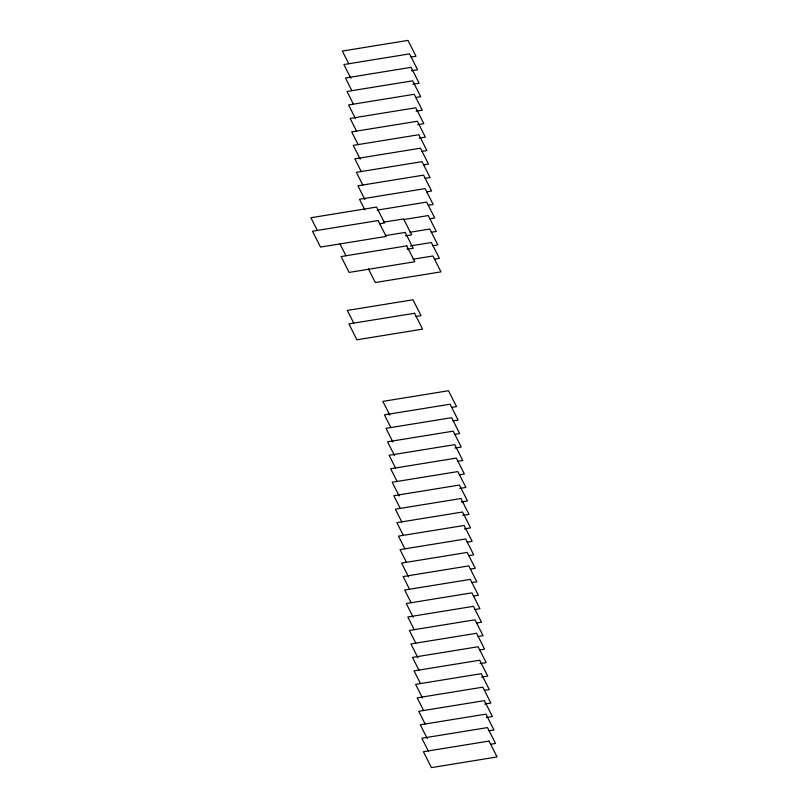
<?xml version="1.0" encoding="UTF-8"?>
<svg xmlns="http://www.w3.org/2000/svg" width="808" height="808" viewBox="0 0 808 808"><rect width="100%" height="100%" fill="white"/><g stroke="black" fill="none" stroke-linecap="round" stroke-linejoin="round"><path stroke-width="1.21" d="M411.06 57.075L416.019 56.277L407.979 40.4L342.329 51.055L348.763 63.751M411.383 70.751L417.574 69.751L409.535 53.873L343.895 64.529L350.864 78.285M412.939 84.234L419.13 83.224L411.09 67.347L345.45 78.002L351.884 90.698M415.736 97.505L420.695 96.697L412.656 80.82L347.006 91.476L353.439 104.171M416.059 111.181L422.251 110.171L414.211 94.294L348.571 104.949L355.54 118.705M417.615 124.654L423.816 123.644L415.767 107.777L350.127 118.422L356.56 131.128M419.18 138.128L425.372 137.128L417.332 121.251L351.692 131.896L358.116 144.602M421.978 151.399L426.927 150.601L418.887 134.724L353.248 145.369L360.216 159.136M423.533 164.872L428.493 164.075L420.443 148.197L354.803 158.843L361.237 171.548M425.089 178.346L430.048 177.548L422.008 161.671L356.368 172.326L362.802 185.022M426.654 191.829L431.603 191.021L423.564 175.144L357.924 185.8L364.893 199.556M377.144 210.131L426.685 202.091L434.724 217.968L429.775 218.776M428.21 205.303L433.169 204.495L425.129 188.618L359.479 199.273L364.842 209.858M383.81 222.149L403.626 218.938L411.666 234.815L405.475 235.815M403.475 219.584L428.24 215.564L436.28 231.442L431.331 232.249M379.639 223.755L384.598 222.958L376.558 207.08L310.918 217.726L317.342 230.431M385.365 235.623L405.182 232.411L413.221 248.288L407.03 249.288M409.989 232.26L429.805 229.038L437.845 244.915L432.886 245.723M410.302 245.935L431.361 242.521L439.401 258.388L434.451 259.196M413.1 259.206L432.916 255.995L440.956 271.872L375.316 282.517L368.347 268.761M416.059 316.463L421.019 315.655L412.979 299.778L347.339 310.434L353.763 323.139M451.601 407.414L456.55 406.616L448.511 390.739L382.871 401.384L389.84 415.15M453.157 420.887L458.106 420.089L450.066 404.212L384.426 414.858L390.86 427.563M454.712 434.361L459.671 433.563L451.632 417.685L385.992 428.341L392.951 442.097M455.035 448.036L461.227 447.036L453.187 431.159L387.547 441.814L394.516 455.571M457.833 461.317L462.792 460.51L454.742 444.632L389.103 455.288L395.536 467.984M459.388 474.791L464.348 473.983L456.308 458.106L390.668 468.761L397.102 481.457M459.712 488.466L465.903 487.456L457.863 471.579L392.223 482.235L399.192 495.991M461.267 501.94L467.468 500.93L459.429 485.063L393.779 495.708L400.212 508.414M462.832 515.413L469.024 514.413L460.984 498.536L395.344 509.181L401.778 521.887M464.388 528.886L470.579 527.887L462.54 512.009L396.9 522.655L403.333 535.361M467.186 542.158L472.145 541.36L464.105 525.483L398.455 536.128L404.889 548.834M468.751 555.631L473.7 554.833L465.661 538.956L400.021 549.612L406.454 562.307M470.306 569.115L475.256 568.307L467.216 552.43L401.576 563.085L408.545 576.841M471.862 582.588L476.821 581.78L468.781 565.903L403.142 576.558L409.565 589.254M473.427 596.062L478.376 595.254L470.337 579.376L404.697 590.032L411.131 602.728M474.983 609.535L479.942 608.727L471.892 592.85L406.252 603.505L413.221 617.261M476.538 623.008L481.497 622.2L473.458 606.323L407.818 616.979L414.241 629.685M478.104 636.482L483.053 635.674L475.013 619.807L409.373 630.452L415.807 643.158M479.659 649.955L484.618 649.157L476.569 633.28L410.929 643.925L417.898 657.692M479.982 663.631L486.174 662.631L478.134 646.754L412.494 657.399L418.928 670.105M481.538 677.104L487.729 676.104L479.689 660.227L414.049 670.872L420.483 683.578M484.335 690.385L489.294 689.577L481.255 673.7L415.605 684.356L422.574 698.112M484.659 704.061L490.85 703.051L482.81 687.174L417.17 697.829L423.604 710.525M486.214 717.534L492.405 716.524L484.366 700.647L418.726 711.303L425.159 723.998M489.012 730.806L493.971 729.998L485.931 714.12L420.281 724.776L427.25 738.532M490.577 744.279L495.526 743.471L487.487 727.594L421.847 738.249L428.28 750.955M340.077 244.117L345.976 255.762M378.114 220.554L312.474 231.209L320.513 247.076L386.153 236.431L378.114 220.554M406.737 245.885L341.097 256.54L349.137 272.417L414.777 261.762L406.737 245.885M414.534 313.262L348.894 323.907L356.934 339.784L422.574 329.129L414.534 313.262M489.042 741.077L423.402 751.723L431.442 767.6L497.082 756.945L489.042 741.077"/></g></svg>
